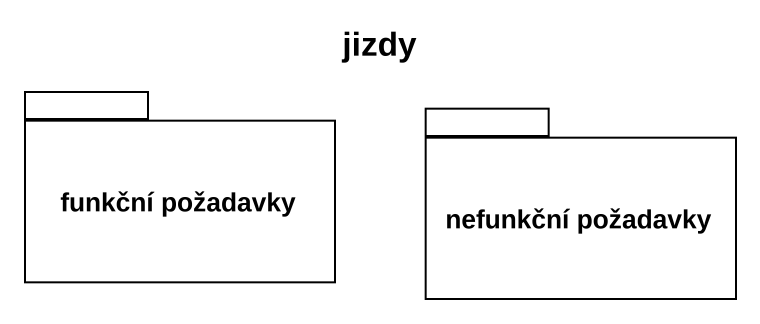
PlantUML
@startuml
title jizdy
package "funkční požadavky" as funkční_požadavky {
}
package "nefunkční požadavky" as nefunkční_požadavky {
}
@enduml
